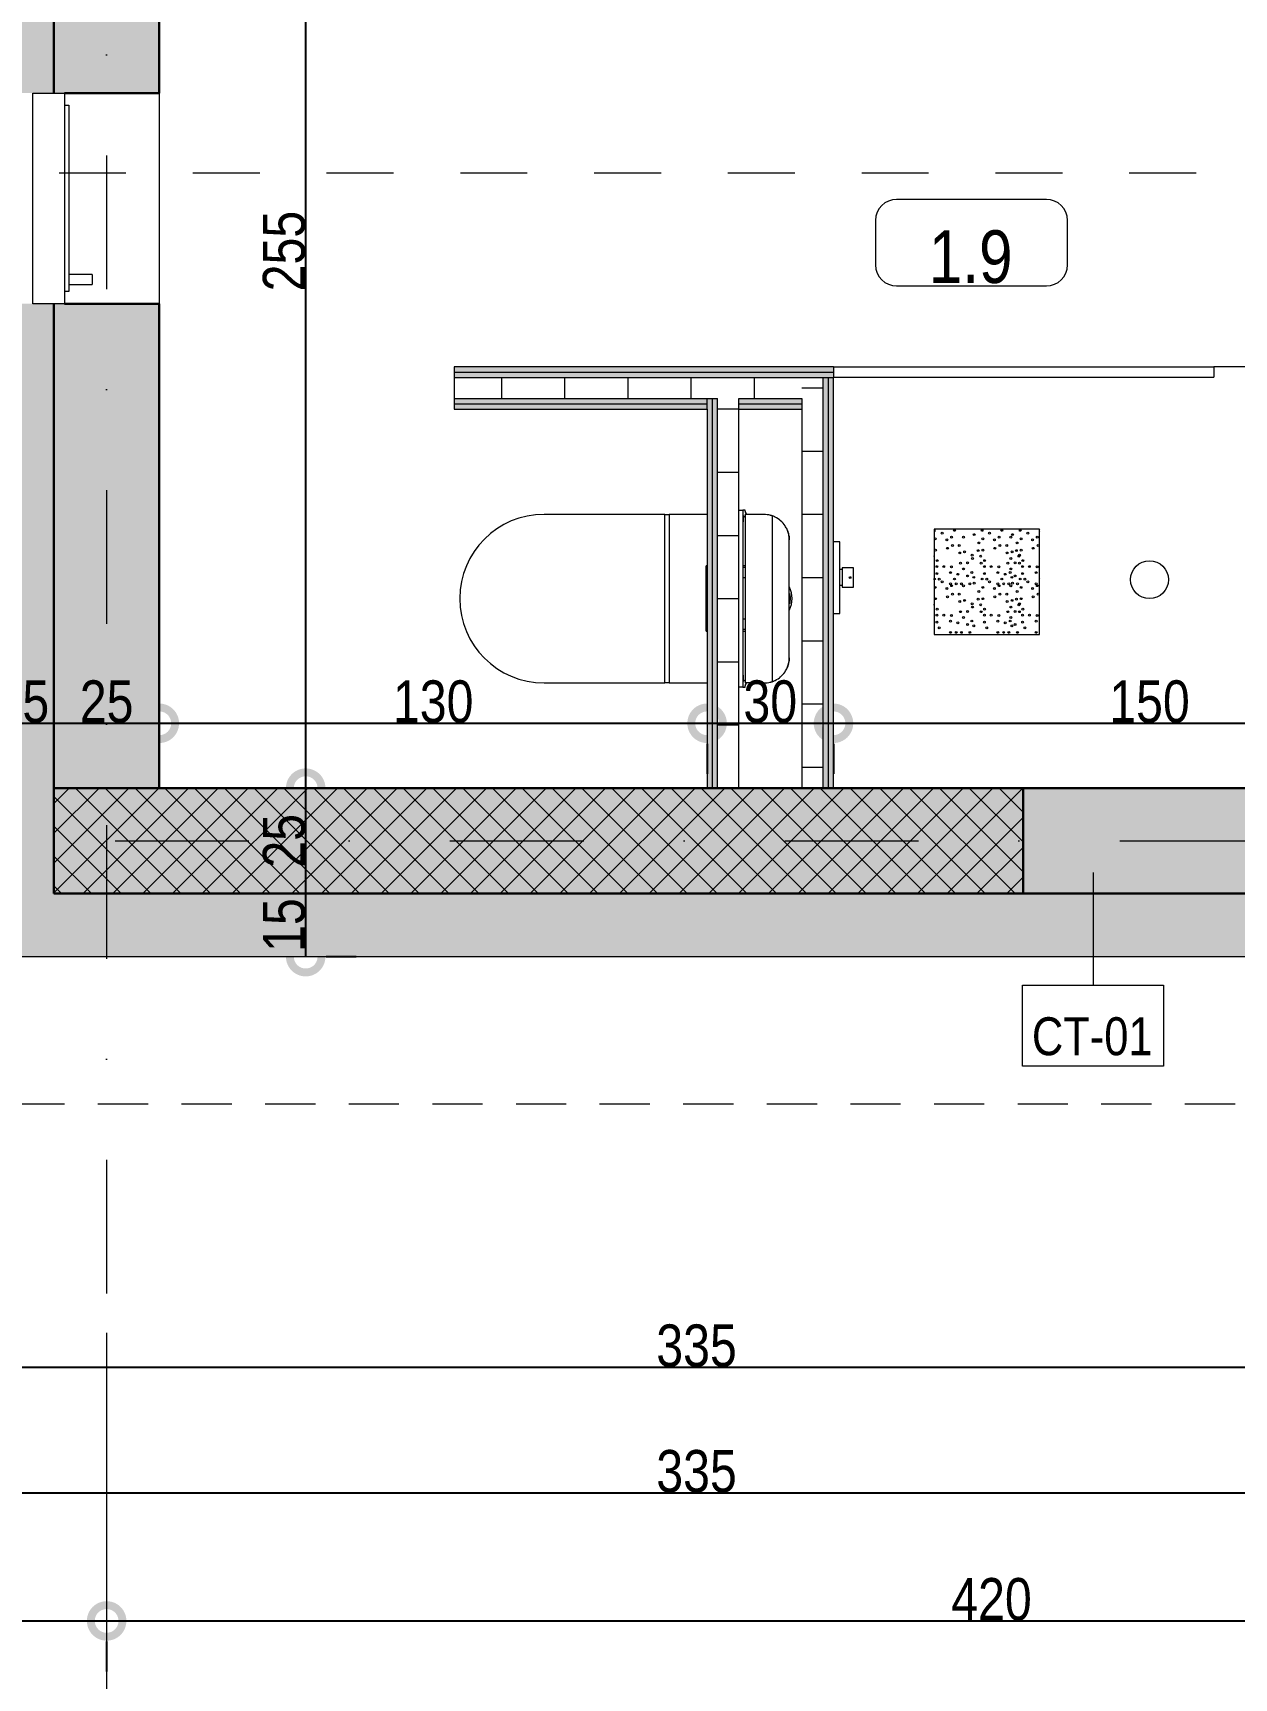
# Model space of a CAD drawing. Header units: centimetres. Extents: x 0 to 25250, y 0 to 2250.
# Drawn here: x 4639.1 to 4924.2, y 296.2 to 686.7 of the extents above; entities that cross this region are included whole.
import ezdxf

# ---------------------------------------------------------------- set-up
doc = ezdxf.new("R2010")
doc.units = ezdxf.units.CM
for name, pattern in [('17-View-1$0$Overhead', [19.84375, 11.90625, -7.9375]), ('18-View-1$0$Dash', [31.75, 15.875, -15.875]), ('18-View-1$0$Dash dot', [79.375, 31.75, -23.8125, 0, -23.8125])]:
    doc.linetypes.add(name, pattern=pattern)
for name, color, linetype, lineweight in [('A-ANNO-DIMS', 7, 'Continuous', 9), ('A-AREA-IDEN', 7, 'Continuous', 9), ('A-FLOR-OVHD', 7, '17-View-1$0$Overhead', 9), ('A-GLAZ', 7, 'Continuous', 5), ('A-WALL', 7, 'Continuous', 9), ('A-WALL-FNSH', 7, 'Continuous', 9), ('A-WALL-IDEN', 7, 'Continuous', 9), ('A-WALL-PATT', 7, 'Continuous', 9), ('G-ANNO-SYMB', 7, 'Continuous', 9), ('P-SANR-FIXT', 7, 'Continuous', 9), ('S-COLS', 7, 'Continuous', 9), ('S-GRID', 7, 'Continuous', 9)]:
    doc.layers.add(name, color=color, linetype=linetype, lineweight=lineweight)
doc.styles.add('18-View-1$0$Arial Narrow', font='ARIALN.TTF', dxfattribs={"height": 12.5})
doc.styles.add('18-View-1$0$Arial Narrow_3', font='ARIALN.TTF', dxfattribs={"height": 10})
doc.styles.add('18-View-1$0$Arial Narrow_5', font='ARIALN.TTF', dxfattribs={"height": 9})
doc.dimstyles.new('18-View-1$0$TEC_DIM', dxfattribs={"dimscale": 30.48, "dimtxt": 10.23431, "dimasz": 0.492126, "dimexe": 0.393701, "dimexo": 0.246063, "dimgap": 0, "dimtad": 1, "dimdec": 0, "dimzin": 0, "dimdsep": 46, "dimtxsty": '18-View-1$0$Arial Narrow_3', "dimblk1": '18-View-1$0$_DotSmall', "dimblk2": '18-View-1$0$_DotSmall', "dimsah": 1, "dimcen": 0.09, "dimazin": 0, "dimtfac": 1, "dimtdec": 4, "dimtix": 1, "dimtmove": 0, "dimatfit": 3, "dimfxl": 1, "dimtvp": 1, "dimtolj": 1, "dimtzin": 0, "dimarcsym": 2})

# ---------------------------------------------------------------- blocks, each defined once
blk = doc.blocks.new('TEC - ДУШ КАБИНА - ДУШ 150x100 пита-2351937-НИВО 1')
at = {"layer": 'P-SANR-FIXT'}
for p, q in [((150, 50), (90.3, 50)), ((150, 50), (90.3, 50)), ((1.5, 8.5), (0, 8.5)), ((1.5, -8.5), (1.5, 8.5)), ((23.87, 11.5), (23.87, -13.5)), ((48.87, 11.5), (23.87, 11.5)), ((48.87, -13.5), (48.87, 11.5)), ((2.05, 1.9), (1.5, 1.9)), ((2.05, 2.31), (2.05, -2.31)), ((4.76, 2.31), (2.05, 2.31)), ((4.76, -2.31), (4.76, 2.31)), ((2.05, -1.9), (1.5, -1.9)), ((2.05, -2.31), (4.76, -2.31)), ((0, -8.5), (1.5, -8.5)), ((23.87, -13.5), (48.87, -13.5))]:
    blk.add_line(p, q, dxfattribs=at)
for centre, radius in [((24.17, 9.2), 0.22), ((25.77, 10.52), 0.22), ((26.93, 8.93), 0.22), ((28.03, 9.59), 0.22), ((28.26, 7.6), 0.22), ((28.7, 11.19), 0.22), ((29.85, 7.6), 0.22), ((30.85, 9.59), 0.22), ((33.39, 10.19), 0.22), ((34.49, 8.21), 0.22), ((35.26, 11.19), 0.22), ((35.43, 9.2), 0.22), ((37.03, 10.52), 0.22), ((38.19, 8.93), 0.22), ((39.29, 9.59), 0.22), ((39.51, 7.6), 0.22), ((39.95, 11.19), 0.22), ((41.11, 7.6), 0.22), ((42.1, 9.59), 0.22), ((42.47, 10.19), 0.22), ((43.57, 8.21), 0.22), ((44.34, 11.19), 0.22), ((44.51, 9.2), 0.22), ((46.11, 10.52), 0.22), ((47.26, 8.93), 0.22), ((48.37, 9.59), 0.22), ((48.59, 7.6), 0.22), ((24.23, 6.5), 0.22), ((24.62, 4.02), 0.22), ((27.04, 6.94), 0.22), ((29.96, 5.84), 0.22), ((31.12, 6.12), 0.22), ((32.89, 5.29), 0.22), ((33, 4.52), 0.22), ((34.33, 6.39), 0.22), ((34.93, 5.07), 0.22), ((35.48, 6.5), 0.22), ((35.87, 4.02), 0.22), ((38.3, 6.94), 0.22), ((41.22, 5.84), 0.22), ((42.08, 4.52), 0.22), ((42.38, 6.12), 0.22), ((43.4, 6.39), 0.22), ((44.01, 5.07), 0.22), ((44.14, 5.29), 0.22), ((44.56, 6.5), 0.22), ((44.95, 4.02), 0.22), ((47.37, 6.94), 0.22), ((75, -0.5), 4.5), ((3.95, 0), 0.19), ((24.56, 2.59), 0.22), ((24.56, 0.93), 0.22), ((26.16, 2.59), 0.22), ((27.76, 1.16), 0.22), ((27.98, 2.53), 0.22), ((29.52, 0.77), 0.22), ((30.13, 3.41), 0.22), ((30.85, 2.04), 0.22), ((31.84, 3.47), 0.22), ((31.84, 0.38), 0.22), ((32.84, 1.21), 0.22), ((33.28, 0.05), 0.22), ((35.04, 3.41), 0.22), ((35.81, 2.59), 0.22), ((35.81, 0.93), 0.22), ((37.41, 2.59), 0.22), ((39.01, 1.16), 0.22), ((39.23, 2.53), 0.22), ((40.78, 0.77), 0.22), ((41.38, 3.41), 0.22), ((41.92, 1.21), 0.22), ((42.1, 2.04), 0.22), ((42.36, 0.05), 0.22), ((43.09, 3.47), 0.22), ((43.09, 0.38), 0.22), ((44.12, 3.41), 0.22), ((44.89, 2.59), 0.22), ((44.89, 0.93), 0.22), ((46.49, 2.59), 0.22), ((48.09, 1.16), 0.22), ((48.31, 2.53), 0.22), ((24.01, -0.35), 0.22), ((24.17, -2.33), 0.22), ((25.11, -0.39), 0.22), ((25.77, -1.01), 0.22), ((26.93, -2.61), 0.22), ((27.76, -1.49), 0.22), ((28.03, -1.94), 0.22), ((28.26, -3.93), 0.22), ((28.7, -0.35), 0.22), ((29.14, -1.49), 0.22), ((29.85, -3.93), 0.22), ((30.35, -1.49), 0.22), ((30.85, -1.95), 0.22), ((32.39, -1.49), 0.22), ((33.39, -1.34), 0.22), ((34.49, -3.32), 0.22), ((35.26, -0.35), 0.22), ((35.43, -2.33), 0.22), ((36.37, -0.39), 0.22), ((37.03, -1.01), 0.22), ((38.19, -2.61), 0.22), ((39.01, -1.49), 0.22), ((39.29, -1.94), 0.22), ((39.51, -3.93), 0.22), ((39.95, -0.35), 0.22), ((40.39, -1.49), 0.22), ((41.11, -3.93), 0.22), ((41.6, -1.49), 0.22), ((42.1, -1.95), 0.22), ((42.47, -1.34), 0.22), ((43.57, -3.32), 0.22), ((43.65, -1.49), 0.22), ((44.34, -0.35), 0.22), ((44.51, -2.33), 0.22), ((45.44, -0.39), 0.22), ((46.11, -1.01), 0.22), ((47.26, -2.61), 0.22), ((48.09, -1.49), 0.22), ((48.37, -1.94), 0.22), ((48.59, -3.93), 0.22), ((24.23, -5.03), 0.22), ((24.62, -7.51), 0.22), ((27.04, -4.59), 0.22), ((29.96, -5.69), 0.22), ((31.12, -5.42), 0.22), ((32.89, -6.24), 0.22), ((33, -7.01), 0.22), ((34.33, -5.14), 0.22), ((34.93, -6.46), 0.22), ((35.48, -5.03), 0.22), ((35.87, -7.51), 0.22), ((38.3, -4.59), 0.22), ((41.22, -5.69), 0.22), ((42.08, -7.01), 0.22), ((42.38, -5.42), 0.22), ((43.4, -5.14), 0.22), ((44.01, -6.46), 0.22), ((44.14, -6.24), 0.22), ((44.56, -5.03), 0.22), ((44.95, -7.51), 0.22), ((47.37, -4.59), 0.22), ((24.56, -8.94), 0.22), ((24.56, -10.6), 0.22), ((25.11, -11.92), 0.22), ((26.16, -8.94), 0.22), ((27.76, -10.38), 0.22), ((27.98, -9), 0.22), ((29.52, -10.76), 0.22), ((30.13, -8.12), 0.22), ((30.85, -9.5), 0.22), ((31.84, -8.06), 0.22), ((31.84, -11.15), 0.22), ((32.84, -10.32), 0.22), ((33.28, -11.48), 0.22), ((35.04, -8.12), 0.22), ((35.81, -8.94), 0.22), ((35.81, -10.6), 0.22), ((36.37, -11.92), 0.22), ((37.41, -8.94), 0.22), ((39.01, -10.38), 0.22), ((39.23, -9), 0.22), ((40.78, -10.76), 0.22), ((41.38, -8.12), 0.22), ((41.92, -10.32), 0.22), ((42.1, -9.5), 0.22), ((42.36, -11.48), 0.22), ((43.09, -8.06), 0.22), ((43.09, -11.15), 0.22), ((44.12, -8.12), 0.22), ((44.89, -8.94), 0.22), ((44.89, -10.6), 0.22), ((45.44, -11.92), 0.22), ((46.49, -8.94), 0.22), ((48.09, -10.38), 0.22), ((48.31, -9), 0.22), ((27.76, -13.02), 0.22), ((29.14, -13.02), 0.22), ((30.35, -13.02), 0.22), ((32.39, -13.02), 0.22), ((39.01, -13.02), 0.22), ((40.39, -13.02), 0.22), ((41.6, -13.02), 0.22), ((43.65, -13.02), 0.22), ((48.09, -13.02), 0.22)]:
    blk.add_circle(centre, radius, dxfattribs=at)
for centre, start, end in [((24.01, 11.19), 229.8884, 130.1116), ((49.03, 11.19), 137.3417, 222.6583), ((23.68, 5.07), 329.3889, 30.6111), ((23.79, 3.41), 290.8766, 69.1234), ((49.03, -0.35), 137.3417, 222.6583), ((23.68, -6.46), 329.3889, 30.6111), ((23.79, -8.12), 290.8766, 69.1234)]:
    blk.add_arc(centre, 0.22, start, end, dxfattribs=at)
blk = doc.blocks.new('WC 01 - WC-2236030-НИВО 1')
at = {"layer": 'P-SANR-FIXT'}
for p, q in [((-20, 36.7), (-20, 27.7)), ((20, 27.7), (20, 36.7)), ((-20, 27.7), (20, 27.7)), ((-20, 26.7), (-20, 27.7)), ((20, 27.7), (20, 26.7)), ((20, 26.7), (-20, 26.7)), ((-20, 26.7), (-20, -2)), ((20, -2), (20, 26.7))]:
    blk.add_line(p, q, dxfattribs=at)
blk.add_arc((0, -2), 20, 180, 360, dxfattribs=at)
blk = doc.blocks.new('СИСТЕМА ЗА ВГРАЖДАНЕ GROHE - Rapid_SL_38675001-V1-НИВО 1')
at = {"layer": 'P-SANR-FIXT'}
for p, q in [((1501.64, -1115.59), (1502.64, -1115.59)), ((1502.64, -1115.59), (1502.64, -1157.59)), ((1503.14, -1115.59), (1502.64, -1115.59)), ((1503.14, -1115.85), (1503.14, -1115.59)), ((1503.14, -1116.55), (1503.14, -1156.62)), ((1503.14, -1116.55), (1503.64, -1116.55)), ((1503.64, -1116.55), (1507.64, -1116.55)), ((1507.64, -1116.62), (1507.64, -1116.55)), ((1509.64, -1156.28), (1509.64, -1116.97)), ((1502.64, -1118.39), (1502.79, -1118.39)), ((1502.79, -1118.39), (1502.79, -1117.03)), ((1513.64, -1150.62), (1513.64, -1122.62)), ((1494.14, -1128.8), (1493.94, -1128.8)), ((1493.94, -1128.8), (1493.94, -1128.8)), ((1493.94, -1128.95), (1493.94, -1128.8)), ((1493.94, -1129.19), (1493.94, -1128.95)), ((1493.94, -1131.64), (1493.94, -1129.19)), ((1494.14, -1129.19), (1493.94, -1129.19)), ((1493.94, -1141.44), (1493.94, -1131.64)), ((1494.14, -1131.64), (1493.94, -1131.64)), ((1503.16, -1128.8), (1502.64, -1128.8)), ((1503.16, -1129.19), (1502.64, -1129.19)), ((1503.16, -1131.64), (1502.64, -1131.64)), ((1503.16, -1129.01), (1503.16, -1129.19)), ((1503.16, -1129.19), (1503.16, -1131.64)), ((1503.16, -1131.64), (1503.16, -1141.44)), ((1493.94, -1143.91), (1493.94, -1141.44)), ((1494.14, -1141.44), (1493.94, -1141.44)), ((1493.94, -1144.15), (1493.94, -1143.91)), ((1494.14, -1143.91), (1493.94, -1143.91)), ((1493.94, -1144.3), (1493.94, -1144.15)), ((1493.94, -1144.3), (1494.14, -1144.3)), ((1493.94, -1144.3), (1493.94, -1144.3)), ((1503.16, -1141.44), (1502.64, -1141.44)), ((1503.16, -1143.91), (1502.64, -1143.91)), ((1502.64, -1144.3), (1503.16, -1144.3)), ((1503.16, -1141.44), (1503.16, -1143.91)), ((1503.16, -1143.91), (1503.16, -1144.09)), ((1502.79, -1154.79), (1502.64, -1154.79)), ((1502.79, -1156.14), (1502.79, -1154.79)), ((1502.64, -1157.59), (1501.64, -1157.59)), ((1502.64, -1157.59), (1503.14, -1157.59)), ((1503.64, -1156.62), (1503.14, -1156.62)), ((1503.14, -1157.59), (1503.14, -1157.32)), ((1507.64, -1156.62), (1503.64, -1156.62))]:
    blk.add_line(p, q, dxfattribs=at)
for centre, radius, start, end in [((1503.85, -1115.85), 0.706, 180, 262.3719), ((1507.64, -1122.62), 6, 75.5225, 90), ((1507.64, -1122.62), 6, 76.7113, 77.567), ((1502.89, -1116.8), 0.25, 246.4218, 270), ((1502.89, -1117.3), 0.25, 0, 90), ((1502.89, -1117.3), 0.25, 0, 30), ((1507.64, -1122.62), 6, 33.5573, 63.7897), ((1507.64, -1122.62), 6, 47.8843, 51.5756), ((1507.64, -1122.62), 6, 35.5088, 39.1323), ((1508.53, -1136.59), 5.8, 0, 27.5667), ((1508.53, -1136.59), 5.38, 0, 13.0464), ((1508.53, -1136.59), 5.8, 332.3078, 0), ((1508.53, -1136.59), 5.38, 346.9536, 0), ((1502.89, -1155.87), 0.25, 270, 0), ((1502.89, -1155.87), 0.25, 330, 0), ((1507.64, -1150.62), 6, 296.2103, 326.4427), ((1507.64, -1150.62), 6, 308.4244, 312.1157), ((1507.64, -1150.62), 6, 320.8677, 324.4912), ((1502.89, -1156.37), 0.25, 90, 113.5782), ((1503.85, -1157.32), 0.706, 97.6281, 180), ((1507.64, -1150.62), 6, 270, 284.4775), ((1507.64, -1150.62), 6, 282.433, 283.2887)]:
    blk.add_arc(centre, radius, start, end, dxfattribs=at)
for points, knots in [([(1509.64, -1116.97), (1509.64, -1116.97), (1509.63, -1116.96), (1509.6, -1116.95), (1509.53, -1116.93), (1509.46, -1116.91), (1509.4, -1116.88), (1509.35, -1116.87), (1509.27, -1116.85), (1509.2, -1116.83), (1509.14, -1116.81)], [0, 0, 0, 0, 0.142857, 0.285714, 0.428571, 0.571429, 0.678571, 0.732143, 0.785714, 1, 1, 1, 1]), ([(1510.29, -1117.24), (1510.25, -1117.22), (1510.16, -1117.17), (1509.98, -1117.09), (1509.8, -1117.02), (1509.67, -1116.98), (1509.64, -1116.97), (1509.64, -1116.97)], [0, 0, 0, 0, 0.142857, 0.285714, 0.571429, 0.785714, 1, 1, 1, 1]), ([(1512.64, -1153.94), (1512.74, -1153.79), (1512.92, -1153.5), (1513.15, -1153.03), (1513.33, -1152.56), (1513.57, -1151.76), (1513.64, -1151.11), (1513.64, -1150.62)], [0, 0, 0, 0, 0.142857, 0.285714, 0.428571, 0.571429, 1, 1, 1, 1]), ([(1509.64, -1156.28), (1509.64, -1156.28), (1509.69, -1156.26), (1509.85, -1156.21), (1509.98, -1156.15), (1510.04, -1156.12), (1510.14, -1156.08), (1510.23, -1156.04), (1510.29, -1156.01)], [0, 0, 0, 0, 0.285714, 0.571429, 0.678571, 0.732143, 0.785714, 1, 1, 1, 1])]:
    blk.add_open_spline(points, degree=3, knots=knots, dxfattribs=at)
for points in [[(1513.64, -1122.62), (1513.64, -1122.46), (1513.63, -1122.14), (1513.57, -1121.65), (1513.47, -1121.17), (1513.33, -1120.69), (1513.15, -1120.22), (1512.92, -1119.75), (1512.74, -1119.45), (1512.64, -1119.31)], [(1513.14, -1120.23), (1513.19, -1120.34), (1513.28, -1120.56), (1513.39, -1120.9), (1513.45, -1121.13), (1513.48, -1121.24)], [(1513.55, -1121.59), (1513.61, -1121.93), (1513.64, -1122.28), (1513.64, -1122.62)], [(1513.48, -1152.01), (1513.45, -1152.12), (1513.39, -1152.35), (1513.28, -1152.69), (1513.19, -1152.91), (1513.14, -1153.02)], [(1513.64, -1150.62), (1513.64, -1150.74), (1513.64, -1150.97), (1513.61, -1151.32), (1513.57, -1151.55), (1513.55, -1151.66)], [(1509.14, -1156.43), (1509.18, -1156.42), (1509.25, -1156.4), (1509.36, -1156.37), (1509.45, -1156.34), (1509.53, -1156.32), (1509.6, -1156.3), (1509.63, -1156.28), (1509.64, -1156.28), (1509.64, -1156.28)]]:
    blk.add_open_spline(points, degree=3, dxfattribs=at)
blk = doc.blocks.new('VITRINA - ВИТРИНА 80х240 2-2367798-НИВО 1')
at = {"layer": 'P-SANR-FIXT'}
for p, q in [((1.2, 45.3), (-1.2, 45.3)), ((-1.2, 45.3), (-1.2, -45)), ((1.2, 45.3), (1.2, -45)), ((1.2, -45), (-1.2, -45))]:
    blk.add_line(p, q, dxfattribs=at)
blk = doc.blocks.new('SINGLE - OK - 50x80-2494457-НИВО 1')
at = {"layer": 'A-GLAZ'}
for p, q in [((18.05, 4.1), (18.05, 2.85)), ((18.05, 4.1), (20.45, 4.1)), ((20.45, 2.85), (20.45, 4.1)), ((18.05, 2.85), (18.05, -1.5)), ((20.45, -1.5), (20.45, 2.85)), ((-25, -10), (-25, -2.5)), ((-25, -2.5), (25, -2.5)), ((-22.1, -2.5), (-22.1, -1.5)), ((-22.1, -1.5), (22.1, -1.5)), ((22.1, -1.5), (22.1, -2.5)), ((25, -2.5), (25, -10)), ((25, -10), (-25, -10))]:
    blk.add_line(p, q, dxfattribs=at)
blk = doc.blocks.new('TEC_ROOM_TAG - TEC_ROOM_TAG-32046-НИВО 1')
at = {"layer": 'A-AREA-IDEN'}
for p, q in [((0.3718, 0.1968), (-0.3391, 0.1968)), ((-0.4391, 0.0968), (-0.4391, -0.1143)), ((0.4718, -0.1143), (0.4718, 0.0968)), ((-0.3391, -0.2143), (0.3718, -0.2143))]:
    blk.add_line(p, q, dxfattribs=at)
for centre, start, end in [((-0.3391, 0.0968), 90, 180), ((0.3718, 0.0968), 360, 90), ((-0.3391, -0.1143), 180, 270), ((0.3718, -0.1143), 270, 360)]:
    blk.add_arc(centre, 0.1, start, end, dxfattribs=at)
blk = doc.blocks.new('18-View-1$0$_DotSmall')
at = {"color": 0, "linetype": 'ByBlock', "const_width": 0.5}
blk.add_lwpolyline([(-0.0625, 0, 1), (0.0625, 0, 1)], format="xyb", close=True, dxfattribs=at)
blk = doc.blocks.new('*D2652')
at = {"layer": 'A-ANNO-DIMS', "color": 0, "lineweight": -2, "transparency": 16777216}
for p, q in [((4236.58, 309.75), (4656.58, 309.75)), ((4236.58, 304.9), (4236.58, 297.75)), ((4656.58, 304.9), (4656.58, 297.75))]:
    blk.add_line(p, q, dxfattribs=at)
at = {"layer": 'A-ANNO-DIMS', "color": 0, "lineweight": -2, "transparency": 16777216, "xscale": 15, "yscale": 15, "zscale": 15, "rotation": 180}
blk.add_blockref('18-View-1$0$_DotSmall', (4236.58, 309.75), dxfattribs=at)
at = {"layer": 'A-ANNO-DIMS', "color": 0, "lineweight": -2, "transparency": 16777216, "xscale": 15, "yscale": 15, "zscale": 15}
blk.add_blockref('18-View-1$0$_DotSmall', (4656.58, 309.75), dxfattribs=at)
at = {"layer": 'A-ANNO-DIMS', "color": 0, "transparency": 16777216, "insert": (4446.58, 314.85), "char_height": 10, "width": 22.8079, "attachment_point": 5, "style": '18-View-1$0$Arial Narrow_3'}
blk.add_mtext('\\A1;420', dxfattribs=at)
blk = doc.blocks.new('*D2653')
at = {"layer": 'A-ANNO-DIMS', "color": 0, "lineweight": -2, "transparency": 16777216}
for p, q in [((4656.58, 309.75), (5076.58, 309.75)), ((4656.58, 304.9), (4656.58, 297.75)), ((5076.58, 304.9), (5076.58, 297.75))]:
    blk.add_line(p, q, dxfattribs=at)
at = {"layer": 'A-ANNO-DIMS', "color": 0, "lineweight": -2, "transparency": 16777216, "xscale": 15, "yscale": 15, "zscale": 15, "rotation": 180}
blk.add_blockref('18-View-1$0$_DotSmall', (4656.58, 309.75), dxfattribs=at)
at = {"layer": 'A-ANNO-DIMS', "color": 0, "lineweight": -2, "transparency": 16777216, "xscale": 15, "yscale": 15, "zscale": 15}
blk.add_blockref('18-View-1$0$_DotSmall', (5076.58, 309.75), dxfattribs=at)
at = {"layer": 'A-ANNO-DIMS', "color": 0, "transparency": 16777216, "insert": (4866.58, 314.85), "char_height": 10, "width": 22.8079, "attachment_point": 5, "style": '18-View-1$0$Arial Narrow_3'}
blk.add_mtext('\\A1;420', dxfattribs=at)
blk = doc.blocks.new('*D2655')
at = {"layer": 'A-ANNO-DIMS', "color": 0, "lineweight": -2, "transparency": 16777216}
for p, q in [((5104.08, 867.44), (5104.08, 268.16)), ((3429.08, 734.94), (3429.08, 268.16)), ((3429.08, 280.16), (5104.08, 280.16))]:
    blk.add_line(p, q, dxfattribs=at)
at = {"layer": 'A-ANNO-DIMS', "color": 0, "lineweight": -2, "transparency": 16777216, "xscale": 15, "yscale": 15, "zscale": 15, "rotation": 180}
blk.add_blockref('18-View-1$0$_DotSmall', (3429.08, 280.16), dxfattribs=at)
at = {"layer": 'A-ANNO-DIMS', "color": 0, "lineweight": -2, "transparency": 16777216, "xscale": 15, "yscale": 15, "zscale": 15}
blk.add_blockref('18-View-1$0$_DotSmall', (5104.08, 280.16), dxfattribs=at)
at = {"layer": 'A-ANNO-DIMS', "color": 0, "transparency": 16777216, "insert": (4266.58, 285.27), "char_height": 10, "width": 30.4105, "attachment_point": 5, "style": '18-View-1$0$Arial Narrow_3'}
blk.add_mtext('\\A1;1675', dxfattribs=at)
blk = doc.blocks.new('*D2661')
at = {"layer": 'A-ANNO-DIMS', "color": 0, "lineweight": -2, "transparency": 16777216}
for p, q in [((4629.08, 459.94), (4629.08, 328.15)), ((4964.08, 424.94), (4964.08, 328.15)), ((4629.08, 340.15), (4964.08, 340.15))]:
    blk.add_line(p, q, dxfattribs=at)
at = {"layer": 'A-ANNO-DIMS', "color": 0, "lineweight": -2, "transparency": 16777216, "xscale": 15, "yscale": 15, "zscale": 15, "rotation": 180}
blk.add_blockref('18-View-1$0$_DotSmall', (4629.08, 340.15), dxfattribs=at)
at = {"layer": 'A-ANNO-DIMS', "color": 0, "lineweight": -2, "transparency": 16777216, "xscale": 15, "yscale": 15, "zscale": 15}
blk.add_blockref('18-View-1$0$_DotSmall', (4964.08, 340.15), dxfattribs=at)
at = {"layer": 'A-ANNO-DIMS', "color": 0, "transparency": 16777216, "insert": (4796.58, 345.25), "char_height": 10, "width": 22.8079, "attachment_point": 5, "style": '18-View-1$0$Arial Narrow_3'}
blk.add_mtext('\\A1;335', dxfattribs=at)
blk = doc.blocks.new('*D2675')
at = {"layer": 'A-ANNO-DIMS', "color": 0, "lineweight": -2, "transparency": 16777216}
for p, q in [((4629.08, 459.94), (4629.08, 357.96)), ((4964.08, 424.94), (4964.08, 357.96)), ((4629.08, 369.96), (4964.08, 369.96))]:
    blk.add_line(p, q, dxfattribs=at)
at = {"layer": 'A-ANNO-DIMS', "color": 0, "lineweight": -2, "transparency": 16777216, "xscale": 15, "yscale": 15, "zscale": 15, "rotation": 180}
blk.add_blockref('18-View-1$0$_DotSmall', (4629.08, 369.96), dxfattribs=at)
at = {"layer": 'A-ANNO-DIMS', "color": 0, "lineweight": -2, "transparency": 16777216, "xscale": 15, "yscale": 15, "zscale": 15}
blk.add_blockref('18-View-1$0$_DotSmall', (4964.08, 369.96), dxfattribs=at)
at = {"layer": 'A-ANNO-DIMS', "color": 0, "transparency": 16777216, "insert": (4796.58, 375.06), "char_height": 10, "width": 22.8079, "attachment_point": 5, "style": '18-View-1$0$Arial Narrow_3'}
blk.add_mtext('\\A1;335', dxfattribs=at)
blk = doc.blocks.new('*D2717')
at = {"layer": 'A-ANNO-DIMS', "color": 0, "lineweight": -2, "transparency": 16777216}
for p, q in [((4703.82, 467.44), (4703.82, 482.44)), ((4708.67, 482.44), (4715.82, 482.44)), ((4708.67, 467.44), (4715.82, 467.44))]:
    blk.add_line(p, q, dxfattribs=at)
at = {"layer": 'A-ANNO-DIMS', "color": 0, "lineweight": -2, "transparency": 16777216, "xscale": 15, "yscale": 15, "zscale": 15}
for p, rotation in [((4703.82, 482.44), 90), ((4703.82, 467.44), 270)]:
    blk.add_blockref('18-View-1$0$_DotSmall', p, dxfattribs=dict(at, rotation=rotation))
at = {"layer": 'A-ANNO-DIMS', "color": 0, "transparency": 16777216, "insert": (4698.72, 474.94), "char_height": 10, "width": 15.2053, "attachment_point": 5, "rotation": 90, "style": '18-View-1$0$Arial Narrow_3'}
blk.add_mtext('\\A1;15', dxfattribs=at)
blk = doc.blocks.new('*D2718')
at = {"layer": 'A-ANNO-DIMS', "color": 0, "lineweight": -2, "transparency": 16777216}
for p, q in [((4703.82, 482.44), (4703.82, 507.44)), ((4708.67, 507.44), (4715.82, 507.44)), ((4708.67, 482.44), (4715.82, 482.44))]:
    blk.add_line(p, q, dxfattribs=at)
at = {"layer": 'A-ANNO-DIMS', "color": 0, "lineweight": -2, "transparency": 16777216, "xscale": 15, "yscale": 15, "zscale": 15}
for p, rotation in [((4703.82, 507.44), 90), ((4703.82, 482.44), 270)]:
    blk.add_blockref('18-View-1$0$_DotSmall', p, dxfattribs=dict(at, rotation=rotation))
at = {"layer": 'A-ANNO-DIMS', "color": 0, "transparency": 16777216, "insert": (4698.72, 494.94), "char_height": 10, "width": 15.2053, "attachment_point": 5, "rotation": 90, "style": '18-View-1$0$Arial Narrow_3'}
blk.add_mtext('\\A1;25', dxfattribs=at)
blk = doc.blocks.new('*D2719')
at = {"layer": 'A-ANNO-DIMS', "color": 0, "lineweight": -2, "transparency": 16777216}
for p, q in [((4703.82, 507.44), (4703.82, 762.44)), ((4708.67, 762.44), (4715.82, 762.44)), ((4708.67, 507.44), (4715.82, 507.44))]:
    blk.add_line(p, q, dxfattribs=at)
at = {"layer": 'A-ANNO-DIMS', "color": 0, "lineweight": -2, "transparency": 16777216, "xscale": 15, "yscale": 15, "zscale": 15}
for p, rotation in [((4703.82, 762.44), 90), ((4703.82, 507.44), 270)]:
    blk.add_blockref('18-View-1$0$_DotSmall', p, dxfattribs=dict(at, rotation=rotation))
at = {"layer": 'A-ANNO-DIMS', "color": 0, "transparency": 16777216, "insert": (4698.72, 634.94), "char_height": 10, "width": 22.8079, "attachment_point": 5, "rotation": 90, "style": '18-View-1$0$Arial Narrow_3'}
blk.add_mtext('\\A1;255', dxfattribs=at)
blk = doc.blocks.new('*D2814')
at = {"layer": 'A-ANNO-DIMS', "color": 0, "lineweight": -2, "transparency": 16777216}
for p, q in [((4629.08, 522.84), (4644.08, 522.84)), ((4629.08, 517.99), (4629.08, 510.84)), ((4644.08, 517.99), (4644.08, 510.84))]:
    blk.add_line(p, q, dxfattribs=at)
at = {"layer": 'A-ANNO-DIMS', "color": 0, "lineweight": -2, "transparency": 16777216, "xscale": 15, "yscale": 15, "zscale": 15, "rotation": 180}
blk.add_blockref('18-View-1$0$_DotSmall', (4629.08, 522.84), dxfattribs=at)
at = {"layer": 'A-ANNO-DIMS', "color": 0, "lineweight": -2, "transparency": 16777216, "xscale": 15, "yscale": 15, "zscale": 15}
blk.add_blockref('18-View-1$0$_DotSmall', (4644.08, 522.84), dxfattribs=at)
at = {"layer": 'A-ANNO-DIMS', "color": 0, "transparency": 16777216, "insert": (4636.58, 527.95), "char_height": 10, "width": 15.2053, "attachment_point": 5, "style": '18-View-1$0$Arial Narrow_3'}
blk.add_mtext('\\A1;15', dxfattribs=at)
blk = doc.blocks.new('*D2815')
at = {"layer": 'A-ANNO-DIMS', "color": 0, "lineweight": -2, "transparency": 16777216}
for p, q in [((4644.08, 522.84), (4669.08, 522.84)), ((4644.08, 517.99), (4644.08, 510.84)), ((4669.08, 517.99), (4669.08, 510.84))]:
    blk.add_line(p, q, dxfattribs=at)
at = {"layer": 'A-ANNO-DIMS', "color": 0, "lineweight": -2, "transparency": 16777216, "xscale": 15, "yscale": 15, "zscale": 15, "rotation": 180}
blk.add_blockref('18-View-1$0$_DotSmall', (4644.08, 522.84), dxfattribs=at)
at = {"layer": 'A-ANNO-DIMS', "color": 0, "lineweight": -2, "transparency": 16777216, "xscale": 15, "yscale": 15, "zscale": 15}
blk.add_blockref('18-View-1$0$_DotSmall', (4669.08, 522.84), dxfattribs=at)
at = {"layer": 'A-ANNO-DIMS', "color": 0, "transparency": 16777216, "insert": (4656.58, 527.95), "char_height": 10, "width": 15.2053, "attachment_point": 5, "style": '18-View-1$0$Arial Narrow_3'}
blk.add_mtext('\\A1;25', dxfattribs=at)
blk = doc.blocks.new('*D2816')
at = {"layer": 'A-ANNO-DIMS', "color": 0, "lineweight": -2, "transparency": 16777216}
for p, q in [((4669.08, 522.84), (4799.08, 522.84)), ((4669.08, 517.99), (4669.08, 510.84)), ((4799.08, 517.99), (4799.08, 510.84))]:
    blk.add_line(p, q, dxfattribs=at)
at = {"layer": 'A-ANNO-DIMS', "color": 0, "lineweight": -2, "transparency": 16777216, "xscale": 15, "yscale": 15, "zscale": 15, "rotation": 180}
blk.add_blockref('18-View-1$0$_DotSmall', (4669.08, 522.84), dxfattribs=at)
at = {"layer": 'A-ANNO-DIMS', "color": 0, "lineweight": -2, "transparency": 16777216, "xscale": 15, "yscale": 15, "zscale": 15}
blk.add_blockref('18-View-1$0$_DotSmall', (4799.08, 522.84), dxfattribs=at)
at = {"layer": 'A-ANNO-DIMS', "color": 0, "transparency": 16777216, "insert": (4734.08, 527.95), "char_height": 10, "width": 22.8079, "attachment_point": 5, "style": '18-View-1$0$Arial Narrow_3'}
blk.add_mtext('\\A1;130', dxfattribs=at)
blk = doc.blocks.new('*D2817')
at = {"layer": 'A-ANNO-DIMS', "color": 0, "lineweight": -2, "transparency": 16777216}
for p, q in [((4799.08, 522.84), (4829.08, 522.84)), ((4799.08, 517.99), (4799.08, 510.84)), ((4829.08, 517.99), (4829.08, 510.84))]:
    blk.add_line(p, q, dxfattribs=at)
at = {"layer": 'A-ANNO-DIMS', "color": 0, "lineweight": -2, "transparency": 16777216, "xscale": 15, "yscale": 15, "zscale": 15, "rotation": 180}
blk.add_blockref('18-View-1$0$_DotSmall', (4799.08, 522.84), dxfattribs=at)
at = {"layer": 'A-ANNO-DIMS', "color": 0, "lineweight": -2, "transparency": 16777216, "xscale": 15, "yscale": 15, "zscale": 15}
blk.add_blockref('18-View-1$0$_DotSmall', (4829.08, 522.84), dxfattribs=at)
at = {"layer": 'A-ANNO-DIMS', "color": 0, "transparency": 16777216, "insert": (4814.08, 527.95), "char_height": 10, "width": 15.2053, "attachment_point": 5, "style": '18-View-1$0$Arial Narrow_3'}
blk.add_mtext('\\A1;30', dxfattribs=at)
blk = doc.blocks.new('*D2818')
at = {"layer": 'A-ANNO-DIMS', "color": 0, "lineweight": -2, "transparency": 16777216}
for p, q in [((4829.08, 522.84), (4979.08, 522.84)), ((4829.08, 517.99), (4829.08, 510.84)), ((4979.08, 517.99), (4979.08, 510.84))]:
    blk.add_line(p, q, dxfattribs=at)
at = {"layer": 'A-ANNO-DIMS', "color": 0, "lineweight": -2, "transparency": 16777216, "xscale": 15, "yscale": 15, "zscale": 15, "rotation": 180}
blk.add_blockref('18-View-1$0$_DotSmall', (4829.08, 522.84), dxfattribs=at)
at = {"layer": 'A-ANNO-DIMS', "color": 0, "lineweight": -2, "transparency": 16777216, "xscale": 15, "yscale": 15, "zscale": 15}
blk.add_blockref('18-View-1$0$_DotSmall', (4979.08, 522.84), dxfattribs=at)
at = {"layer": 'A-ANNO-DIMS', "color": 0, "transparency": 16777216, "insert": (4904.08, 527.95), "char_height": 10, "width": 22.8079, "attachment_point": 5, "style": '18-View-1$0$Arial Narrow_3'}
blk.add_mtext('\\A1;150', dxfattribs=at)

msp = doc.modelspace()

# ---------------------------------------------------------------- hatches: boundary and pattern name
at = {"layer": 'A-WALL-PATT', "lineweight": 5, "true_color": 0x808080}
h = msp.add_hatch(color=8, dxfattribs=at)
h.paths.add_polyline_path([(4669.08, 482.44), (4669.08, 603.52), (4644.08, 603.52), (4644.08, 482.44)])
h.paths.add_polyline_path([(4669.08, 685.52), (4669.08, 762.44), (4644.08, 762.44), (4644.08, 685.52)])
at = {"layer": 'A-WALL-PATT', "lineweight": 5, "true_color": 0xffff80}
h = msp.add_hatch(color=51, dxfattribs=at)
h.paths.add_polyline_path([(4644.08, 467.44), (4644.08, 603.52), (4629.08, 603.52), (4629.08, 467.44)])
h.paths.add_polyline_path([(4644.08, 685.52), (4644.08, 747.44), (4629.08, 747.44), (4629.08, 685.52)])
h = msp.add_hatch(color=51, dxfattribs=at)
h.paths.add_polyline_path([(4644.08, 603.52), (4644.08, 622.44), (4629.08, 622.44), (4629.08, 603.52)])
h.paths.add_polyline_path([(4644.08, 672.44), (4644.08, 685.52), (4629.08, 685.52), (4629.08, 672.44), (4639.08, 672.44)])
at = {"layer": 'A-WALL-PATT', "lineweight": 5, "true_color": 0x808080}
h = msp.add_hatch(color=8, dxfattribs=at)
h.paths.add_polyline_path([(4669.08, 603.52), (4669.08, 622.44), (4644.08, 622.44), (4644.08, 603.52)])
h.paths.add_polyline_path([(4646.58, 672.44), (4669.08, 672.44), (4669.08, 685.52), (4644.08, 685.52), (4644.08, 672.44)])
at = {"layer": 'A-WALL-PATT', "true_color": 0xffff80}
for points in [[(4829.08, 606.19), (4829.08, 607.44), (4739.08, 607.44), (4739.08, 606.19), (4821.58, 606.19)], [(4829.08, 507.44), (4829.08, 604.94), (4827.83, 604.94), (4827.83, 507.44)], [(4800.33, 507.44), (4800.33, 599.94), (4799.08, 599.94), (4799.08, 507.44)]]:
    msp.add_hatch(color=51, dxfattribs=at).paths.add_polyline_path(points)
at = {"layer": 'A-WALL-PATT', "lineweight": 5, "true_color": 0xffff80}
for points in [[(4739.08, 604.94), (4829.08, 604.94), (4829.08, 606.19), (4739.08, 606.19)], [(4826.58, 507.44), (4827.83, 507.44), (4827.83, 604.94), (4826.58, 604.94), (4826.58, 515.97)], [(4801.58, 507.44), (4801.58, 599.94), (4800.33, 599.94), (4800.33, 507.44)], [(4964.08, 467.44), (4964.08, 482.44), (4644.08, 482.44), (4644.08, 467.44), (4882.34, 467.44)]]:
    msp.add_hatch(color=51, dxfattribs=at).paths.add_polyline_path(points)
at = {"layer": 'A-WALL-PATT'}
h = msp.add_hatch(dxfattribs=at)
h.set_pattern_fill('FP1_3', color=256, angle=-90, style=0, pattern_type=2)
h.set_pattern_definition([(90, (4780.331, 597.442), (-15, -4e-14), [])])
h.paths.add_polyline_path([(4821.58, 599.94), (4821.58, 604.94), (4739.08, 604.94), (4739.08, 599.94), (4806.58, 599.94)])
h = msp.add_hatch(dxfattribs=at)
h.set_pattern_fill('FP1_2', color=256, angle=270, style=0, pattern_type=2)
h.set_pattern_definition([(180, (4829.081, 557.442), (2e-14, -15), [])])
h.paths.add_polyline_path([(4821.58, 507.44), (4826.58, 507.44), (4826.58, 604.94), (4821.58, 604.94), (4821.58, 515.97)])
at = {"layer": 'A-WALL-PATT', "lineweight": 5, "true_color": 0xffff80}
h = msp.add_hatch(color=51, dxfattribs=at)
h.paths.add_polyline_path([(4739.08, 598.69), (4799.08, 598.69), (4799.08, 599.94), (4739.08, 599.94)])
h.paths.add_polyline_path([(4806.58, 598.69), (4821.58, 598.69), (4821.58, 599.94), (4806.58, 599.94)])
h = msp.add_hatch(color=51, dxfattribs=at)
h.paths.add_polyline_path([(4806.58, 597.44), (4821.58, 597.44), (4821.58, 598.69), (4806.58, 598.69)])
h.paths.add_polyline_path([(4739.08, 597.44), (4799.08, 597.44), (4799.08, 598.69), (4739.08, 598.69)])
at = {"layer": 'A-WALL-PATT'}
h = msp.add_hatch(dxfattribs=at)
h.set_pattern_fill('FP1_8', color=256, angle=-90, style=0, pattern_type=2)
h.set_pattern_definition([(8e-13, (4799.081, 552.442), (-2e-13, 15), [])])
h.paths.add_polyline_path([(4806.58, 507.44), (4806.58, 599.94), (4801.58, 599.94), (4801.58, 507.44), (4803.71, 507.44)])
at = {"layer": 'A-WALL-PATT', "true_color": 0x808080}
msp.add_hatch(color=8, dxfattribs=at).paths.add_polyline_path([(4964.08, 482.44), (4979.08, 482.44), (4979.08, 507.44), (4669.08, 507.44), (4669.08, 482.44), (4882.34, 482.44)])
at = {"layer": 'S-COLS'}
h = msp.add_hatch(dxfattribs=at)
h.set_pattern_fill('FP1_11', color=256, style=0, pattern_type=2)
h.set_pattern_definition([(45, (3304.9383, 1689.0286), (-3.535534, 3.535534), []), (135, (3304.9383, 1689.0286), (-3.535534, -3.535534), [])])
h.paths.add_polyline_path([(4644.08, 482.44), (4874.08, 482.44), (4874.08, 507.44), (4644.08, 507.44)])

# ---------------------------------------------------------------- linework, layer by layer
at = {"layer": 'A-FLOR-OVHD'}
msp.add_line((4964.08, 432.44), (4629.08, 432.44), dxfattribs=at)
at = {"layer": 'A-WALL', "lineweight": 30}
for p, q in [((4644.08, 672.44), (4644.08, 762.44)), ((4669.08, 762.44), (4669.08, 672.44)), ((4646.58, 672.44), (4669.08, 672.44)), ((4644.08, 482.44), (4644.08, 622.44)), ((4646.58, 622.44), (4669.08, 622.44)), ((4669.08, 507.44), (4669.08, 622.44)), ((4979.08, 507.44), (4669.08, 507.44)), ((4644.08, 482.44), (4979.08, 482.44))]:
    msp.add_line(p, q, dxfattribs=at)
at = {"layer": 'A-WALL'}
for p, q in [((4669.08, 672.44), (4669.08, 622.44)), ((4739.08, 606.19), (4829.08, 606.19)), ((4739.08, 604.94), (4739.08, 599.94)), ((4739.08, 604.94), (4829.08, 604.94)), ((4826.58, 604.94), (4826.58, 507.44)), ((4827.83, 604.94), (4827.83, 507.44)), ((4739.08, 599.94), (4801.58, 599.94)), ((4739.08, 598.69), (4799.08, 598.69)), ((4799.08, 597.44), (4799.08, 599.94)), ((4800.33, 507.44), (4800.33, 599.94)), ((4801.58, 507.44), (4801.58, 599.94)), ((4806.58, 599.94), (4821.58, 599.94)), ((4806.58, 507.44), (4806.58, 599.94)), ((4806.58, 598.69), (4821.58, 598.69)), ((4821.58, 599.94), (4821.58, 507.44)), ((4629.08, 467.44), (4964.08, 467.44))]:
    msp.add_line(p, q, dxfattribs=at)
at = {"layer": 'A-WALL-FNSH'}
for p, q in [((4739.08, 607.44), (4739.08, 604.94)), ((4829.08, 607.44), (4739.08, 607.44)), ((4829.08, 507.44), (4829.08, 605.04)), ((4739.08, 599.94), (4739.08, 597.44)), ((4739.08, 597.44), (4799.08, 597.44)), ((4799.08, 597.44), (4799.08, 507.44)), ((4806.58, 597.44), (4821.58, 597.44))]:
    msp.add_line(p, q, dxfattribs=at)
at = {"layer": 'A-WALL-IDEN'}
msp.add_line((4890.67, 487.44), (4890.67, 460.67), dxfattribs=at)
at = {"layer": 'A-WALL-IDEN', "flags": 128}
msp.add_lwpolyline([(4873.94, 460.67), (4907.39, 460.67), (4907.39, 441.47), (4873.94, 441.47)], close=True, dxfattribs=at)
at = {"layer": 'G-ANNO-SYMB', "linetype": '18-View-1$0$Dash', "lineweight": 18}
msp.add_line((4232.53, 653.48), (5293.21, 653.48), dxfattribs=at)
at = {"layer": 'S-COLS', "lineweight": 30}
for p, q in [((4644.08, 507.44), (4644.08, 482.44)), ((4874.08, 507.44), (4644.08, 507.44)), ((4874.08, 482.44), (4874.08, 507.44)), ((4644.08, 482.44), (4874.08, 482.44))]:
    msp.add_line(p, q, dxfattribs=at)
at = {"layer": 'S-GRID', "color": 1, "linetype": '18-View-1$0$Dash dot', "lineweight": 18, "true_color": 0xff0000}
for p, q in [((4656.58, 1849.76), (4656.58, 378.11)), ((3386.99, 494.94), (5145.92, 494.94))]:
    msp.add_line(p, q, dxfattribs=at)
at = {"layer": 'S-GRID', "color": 1, "lineweight": 18, "true_color": 0xff0000}
msp.add_line((4656.58, 378.11), (4656.58, 253.11), dxfattribs=at)

# ---------------------------------------------------------------- block references
at = {"layer": 'A-AREA-IDEN', "xscale": 49.99999999999998, "yscale": 49.99999999999998, "zscale": 49.99999999999998}
msp.add_blockref('TEC_ROOM_TAG - TEC_ROOM_TAG-32046-НИВО 1', (4861.02, 637.37), dxfattribs=at)
at = {"layer": 'A-GLAZ', "rotation": 270.0000000000001}
msp.add_blockref('SINGLE - OK - 50x80-2494457-НИВО 1', (4649.08, 647.44), dxfattribs=at)
at = {"layer": 'P-SANR-FIXT'}
for name, p in [('TEC - ДУШ КАБИНА - ДУШ 150x100 пита-2351937-НИВО 1', (4829.08, 557.44)), ('СИСТЕМА ЗА ВГРАЖДАНЕ GROHE - Rapid_SL_38675001-V1-НИВО 1', (3304.94, 1689.03))]:
    msp.add_blockref(name, p, dxfattribs=at)
for name, p, rotation in [('VITRINA - ВИТРИНА 80х240 2-2367798-НИВО 1', (4874.38, 606.24), 89.9999999999999), ('WC 01 - WC-2236030-НИВО 1', (4762.38, 552.44), 269.999999999999)]:
    msp.add_blockref(name, p, dxfattribs=dict(at, rotation=rotation))

# ---------------------------------------------------------------- texts
at = {"layer": 'A-AREA-IDEN', "insert": (4861.63, 633.53), "char_height": 12.5, "width": 20.2, "attachment_point": 5, "line_spacing_factor": 0.949189, "style": '18-View-1$0$Arial Narrow'}
msp.add_mtext('\\pt63.5,127,190.5,254,317.5,381,444.5,508,571.5,635,698.5,762,825.5,889,952.5,1016,1079.5,1143,1206.5,1270,1333.5,1397,1460.5,1524,1587.5,1651,1714.5,1778,1841.5,1905,1968.5,2032;1.9', dxfattribs=at)
at = {"layer": 'A-WALL-IDEN', "insert": (4890.49, 448.48), "char_height": 9, "width": 28.45, "attachment_point": 5, "line_spacing_factor": 0.949189, "style": '18-View-1$0$Arial Narrow_5'}
msp.add_mtext('\\pt25.00002,50.00004,74.99997,99.99999,125.00001,150.00003,174.99996,199.99998,225,250.00002,275.00004,299.99997,324.99999,350.00001,375.00003,399.99996,424.99998,450,475.00002,500.00004,524.99997,549.99999,575.00001,600.00003,624.99996,649.99998,675,700.00002,725.00004,749.99997,774.99999,800.00001;{\\fArial Narrow|b0|i0|c204|p34;СТ}-01', dxfattribs=at)

# ---------------------------------------------------------------- dimensions: what is measured, and where the dimension line sits
at = {"layer": 'A-ANNO-DIMS'}
for base, p1, p2, override, picture, middle in [((5104.08, 280.16), (3429.08, 742.44), (5104.08, 874.94), {"dimpost": '<>', "dimfxl": 1680.232499}, '*D2655', (4266.58, 285.27)), ((4644.08, 522.84), (4629.08, 525.49), (4644.08, 525.49), {"dimpost": '<>', "dimfxl": 15}, '*D2814', (4636.58, 527.95)), ((4669.08, 522.84), (4644.08, 525.49), (4669.08, 525.49), {"dimpost": '<>', "dimfxl": 25}, '*D2815', (4656.58, 527.95)), ((4799.08, 522.84), (4669.08, 525.49), (4799.08, 525.49), {"dimpost": '<>', "dimfxl": 130}, '*D2816', (4734.08, 527.95)), ((4829.08, 522.84), (4799.08, 525.49), (4829.08, 525.49), {"dimpost": '<>', "dimfxl": 30}, '*D2817', (4814.08, 527.95)), ((4979.08, 522.84), (4829.08, 525.49), (4979.08, 525.49), {"dimpost": '<>', "dimfxl": 150}, '*D2818', (4904.08, 527.95)), ((4964.08, 340.15), (4629.08, 467.44), (4964.08, 432.44), {"dimpost": '<>', "dimfxl": 336.823396}, '*D2661', (4796.58, 345.25)), ((4964.08, 369.96), (4629.08, 467.44), (4964.08, 432.44), {"dimpost": '<>', "dimfxl": 336.823396}, '*D2675', (4796.58, 375.06)), ((4656.58, 309.75), (4236.58, 312.4), (4656.58, 312.4), {"dimpost": '<>', "dimfxl": 420}, '*D2652', (4446.58, 314.85)), ((5076.58, 309.75), (4656.58, 312.4), (5076.58, 312.4), {"dimpost": '<>', "dimfxl": 420}, '*D2653', (4866.58, 314.85))]:
    dim = msp.add_linear_dim(base=base, p1=p1, p2=p2, dimstyle='18-View-1$0$TEC_DIM', override=override, dxfattribs=at)
    dim.commit()
    dim.dimension.update_dxf_attribs({"geometry": picture, "text_midpoint": middle})
for base, p1, p2, override, picture, middle in [((4703.82, 762.44), (4701.17, 507.44), (4701.17, 762.44), {"dimpost": '<>', "dimfxl": 255}, '*D2719', (4698.72, 634.94)), ((4703.82, 507.44), (4701.17, 482.44), (4701.17, 507.44), {"dimpost": '<>', "dimfxl": 25}, '*D2718', (4698.72, 494.94)), ((4703.82, 482.44), (4701.17, 467.44), (4701.17, 482.44), {"dimpost": '<>', "dimfxl": 15}, '*D2717', (4698.72, 474.94))]:
    dim = msp.add_linear_dim(base=base, p1=p1, p2=p2, angle=90, dimstyle='18-View-1$0$TEC_DIM', override=override, dxfattribs=at)
    dim.commit()
    dim.dimension.update_dxf_attribs({"geometry": picture, "text_midpoint": middle})

doc.saveas('drawing.dxf')
